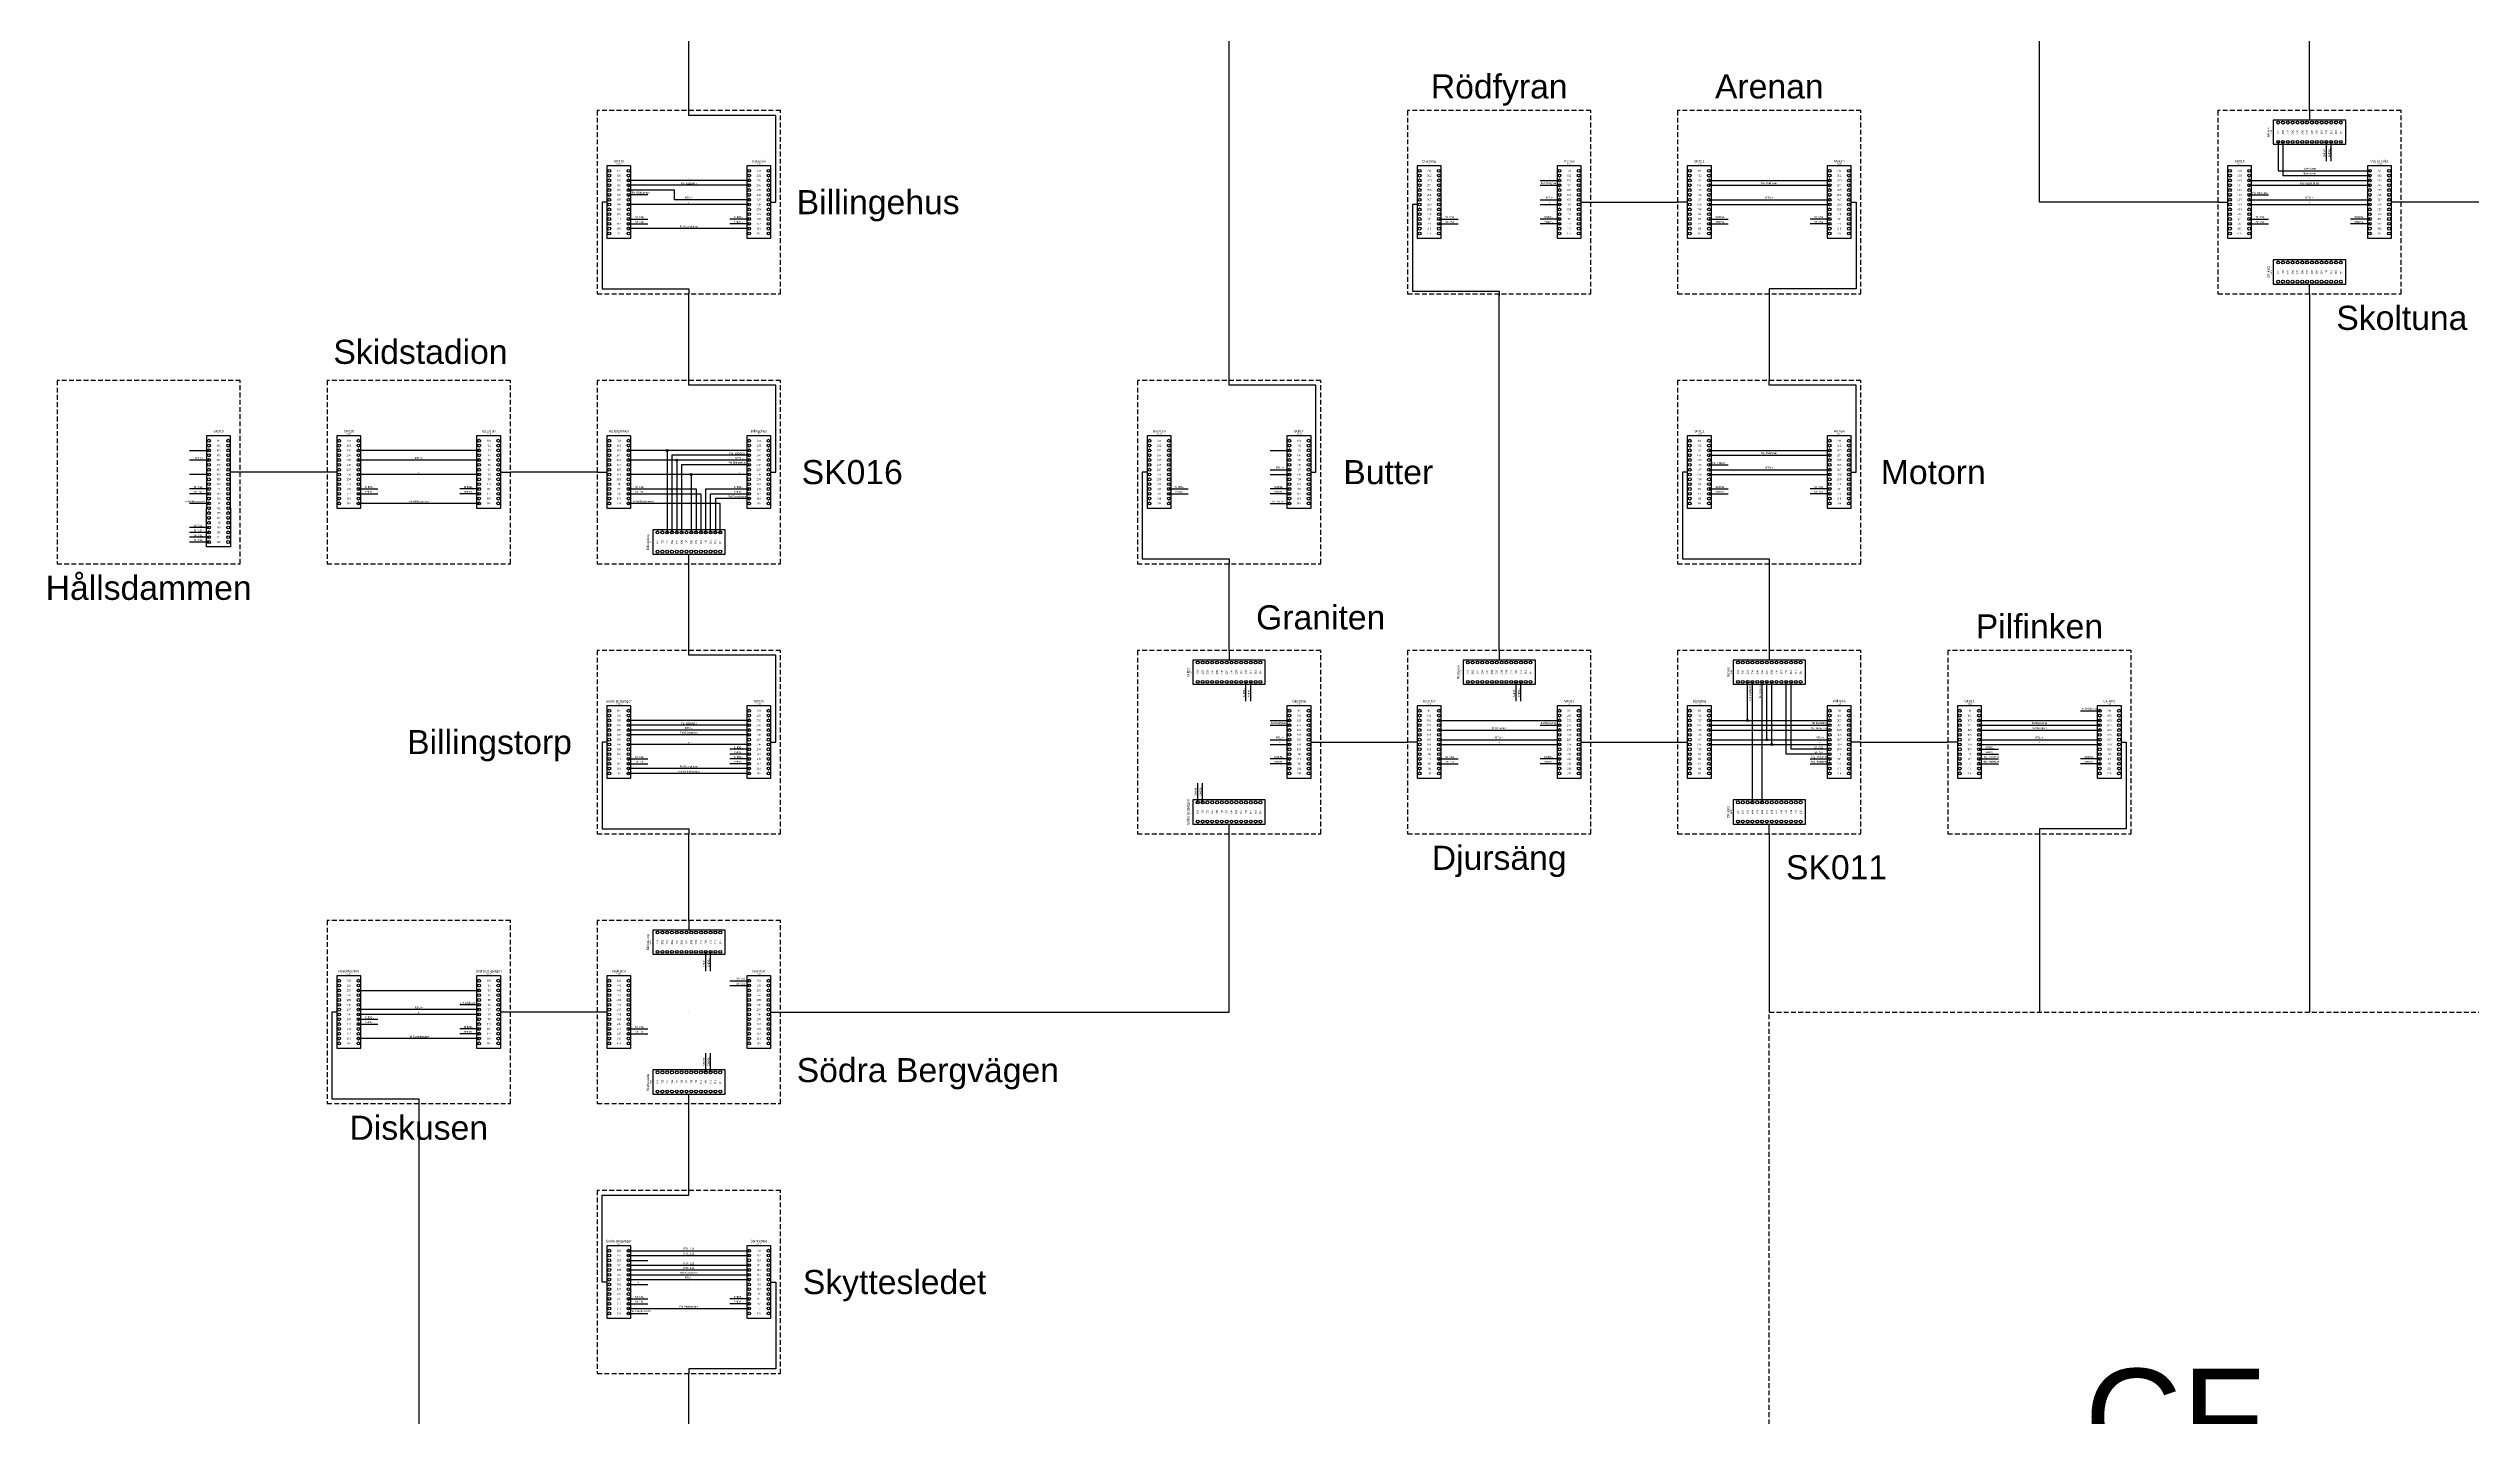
# Model space of a CAD drawing. Header units: millimetres. Extents: x -2095 to 4, y -833 to 1125.
# Drawn here: x -1979 to -1476, y -106 to 178 of the extents above; entities that cross this region are included whole.
import ezdxf
from ezdxf.enums import TextEntityAlignment as Align

# ---------------------------------------------------------------- set-up
doc = ezdxf.new("R2010")
doc.units = ezdxf.units.MM
doc.header["$MEASUREMENT"] = 0
doc.linetypes.add('DASHEDX2', pattern=[1.5, 1, -0.5])
for name, color, linetype in [('FEL', 1, 'Continuous'), ('Infotext', 7, 'Continuous'), ('Linje', 7, 'Continuous'), ('MINUS', 7, 'Continuous'), ('Ovrigt', 7, 'Continuous'), ('Plint', 7, 'Continuous'), ('PLUS', 7, 'Continuous'), ('RTU+', 7, 'Continuous'), ('RTU211', 5, 'Continuous'), ('SENEA', 3, 'Continuous'), ('Station', 7, 'DASHEDX2')]:
    doc.layers.add(name, color=color, linetype=linetype)
doc.styles.add('plintnummer', font='iso.shx')
doc.styles.get("Standard").update_dxf_attribs({"font": 'arial.ttf'})

# ---------------------------------------------------------------- blocks, each defined once
blk = doc.blocks.new('fstn')
blk.add_lwpolyline([(0, 168), (168, 168), (168, 0), (0, 0)], close=True)
blk.add_attdef('FÖRDELNINGSSTATION', text='', height=20).set_placement((84, 84), align=Align.MIDDLE_CENTER)
blk = doc.blocks.new('stn4')
blk.add_lwpolyline([(-19, -19), (19, -19), (19, 19), (-19, 19)], close=True)
blk.add_attdef('STATIONSNAMN', text='', height=5).set_placement((0, -24), align=Align.MIDDLE_CENTER)
blk = doc.blocks.new('*U4')
for p, q in [((5, 15), (0, 15)), ((0, 15), (0, 0)), ((5, 0), (5, 15)), ((0, 0), (5, 0))]:
    blk.add_line(p, q)
for centre in [(0.5, 14), (0.5, 13), (0.5, 12), (0.5, 11), (0.5, 10), (4.5, 14), (4.5, 13), (4.5, 12), (4.5, 11), (4.5, 10), (0.5, 9), (0.5, 8), (0.5, 7), (0.5, 6), (0.5, 5), (4.5, 9), (4.5, 8), (4.5, 7), (4.5, 6), (4.5, 5), (0.5, 4), (0.5, 3), (0.5, 2), (0.5, 1), (4.5, 4), (4.5, 3), (4.5, 2), (4.5, 1)]:
    blk.add_circle(centre, 0.3)
at = {"lineweight": 5, "char_height": 0.4, "attachment_point": 5, "style": 'plintnummer'}
for s, insert in [('104', (2.5, 11)), ('103', (2.5, 12)), ('105', (2.5, 10)), ('102', (2.5, 13)), ('101', (2.5, 14)), ('108', (2.5, 7)), ('106', (2.5, 9)), ('107', (2.5, 8)), ('109', (2.5, 6)), ('110', (2.5, 5)), ('114', (2.5, 1)), ('112', (2.5, 3)), ('113', (2.5, 2)), ('111', (2.5, 4))]:
    blk.add_mtext_dynamic_manual_height_columns(s, width=1.4076, gutter_width=1, heights=[0], dxfattribs=dict(at, insert=insert))
for tag, height, p in [('KABELNUMMER', 0.3, (2.5, 15.4)), ('TILL', 0.5, (2.5, 16))]:
    blk.add_attdef(tag, text='', height=height).set_placement(p, align=Align.MIDDLE_CENTER)
blk = doc.blocks.new('*U5')
for p, q in [((5, 15), (0, 15)), ((0, 15), (0, 0)), ((5, 0), (5, 15)), ((0, 0), (5, 0))]:
    blk.add_line(p, q)
for centre in [(0.5, 14), (0.5, 13), (0.5, 12), (0.5, 11), (0.5, 10), (4.5, 14), (4.5, 13), (4.5, 12), (4.5, 11), (4.5, 10), (0.5, 9), (0.5, 8), (0.5, 7), (0.5, 6), (0.5, 5), (4.5, 9), (4.5, 8), (4.5, 7), (4.5, 6), (4.5, 5), (0.5, 4), (0.5, 3), (0.5, 2), (0.5, 1), (4.5, 4), (4.5, 3), (4.5, 2), (4.5, 1)]:
    blk.add_circle(centre, 0.3)
at = {"lineweight": 5, "char_height": 0.4, "attachment_point": 5, "style": 'plintnummer'}
for s, insert in [('204', (2.5, 11)), ('203', (2.5, 12)), ('205', (2.5, 10)), ('202', (2.5, 13)), ('201', (2.5, 14)), ('208', (2.5, 7)), ('206', (2.5, 9)), ('207', (2.5, 8)), ('209', (2.5, 6)), ('210', (2.5, 5)), ('214', (2.5, 1)), ('212', (2.5, 3)), ('213', (2.5, 2)), ('211', (2.5, 4))]:
    blk.add_mtext_dynamic_manual_height_columns(s, width=1.4076, gutter_width=1, heights=[0], dxfattribs=dict(at, insert=insert))
for tag, height, p in [('KABELNUMMER', 0.3, (2.5, 15.4)), ('TILL', 0.5, (2.5, 16))]:
    blk.add_attdef(tag, text='', height=height).set_placement(p, align=Align.MIDDLE_CENTER)
blk = doc.blocks.new('*U9')
for p, q in [((5, 15), (0, 15)), ((0, 15), (0, 0)), ((5, 0), (5, 15)), ((0, 0), (5, 0))]:
    blk.add_line(p, q)
for centre in [(0.5, 14), (0.5, 13), (0.5, 12), (0.5, 11), (0.5, 10), (4.5, 14), (4.5, 13), (4.5, 12), (4.5, 11), (4.5, 10), (0.5, 9), (0.5, 8), (0.5, 7), (0.5, 6), (0.5, 5), (4.5, 9), (4.5, 8), (4.5, 7), (4.5, 6), (4.5, 5), (0.5, 4), (0.5, 3), (0.5, 2), (0.5, 1), (4.5, 4), (4.5, 3), (4.5, 2), (4.5, 1)]:
    blk.add_circle(centre, 0.3)
at = {"lineweight": 5, "char_height": 0.4, "attachment_point": 5, "style": 'plintnummer'}
for s, insert in [('404', (2.5, 11)), ('402', (2.5, 13)), ('403', (2.5, 12)), ('405', (2.5, 10)), ('401', (2.5, 14)), ('408', (2.5, 7)), ('406', (2.5, 9)), ('407', (2.5, 8)), ('409', (2.5, 6)), ('410', (2.5, 5)), ('413', (2.5, 2)), ('414', (2.5, 1)), ('412', (2.5, 3)), ('411', (2.5, 4))]:
    blk.add_mtext_dynamic_manual_height_columns(s, width=1.4076, gutter_width=1, heights=[0], dxfattribs=dict(at, insert=insert))
for tag, height, p in [('KABELNUMMER', 0.3, (2.5, 15.4)), ('TILL', 0.5, (2.5, 16))]:
    blk.add_attdef(tag, text='', height=height).set_placement(p, align=Align.MIDDLE_CENTER)
blk = doc.blocks.new('*U8')
for p, q in [((5, 15), (0, 15)), ((0, 15), (0, 0)), ((5, 0), (5, 15)), ((0, 0), (5, 0))]:
    blk.add_line(p, q)
for centre in [(0.5, 14), (0.5, 13), (0.5, 12), (0.5, 11), (0.5, 10), (4.5, 14), (4.5, 13), (4.5, 12), (4.5, 11), (4.5, 10), (0.5, 9), (0.5, 8), (0.5, 7), (0.5, 6), (0.5, 5), (4.5, 9), (4.5, 8), (4.5, 7), (4.5, 6), (4.5, 5), (0.5, 4), (0.5, 3), (0.5, 2), (0.5, 1), (4.5, 4), (4.5, 3), (4.5, 2), (4.5, 1)]:
    blk.add_circle(centre, 0.3)
at = {"lineweight": 5, "char_height": 0.4, "attachment_point": 5, "style": 'plintnummer'}
for s, insert in [('304', (2.5, 11)), ('302', (2.5, 13)), ('303', (2.5, 12)), ('305', (2.5, 10)), ('301', (2.5, 14)), ('308', (2.5, 7)), ('309', (2.5, 6)), ('306', (2.5, 9)), ('307', (2.5, 8)), ('310', (2.5, 5)), ('314', (2.5, 1)), ('313', (2.5, 2)), ('312', (2.5, 3)), ('311', (2.5, 4))]:
    blk.add_mtext_dynamic_manual_height_columns(s, width=1.4076, gutter_width=1, heights=[0], dxfattribs=dict(at, insert=insert))
for tag, height, p in [('KABELNUMMER', 0.3, (2.5, 15.4)), ('TILL', 0.5, (2.5, 16))]:
    blk.add_attdef(tag, text='', height=height).set_placement(p, align=Align.MIDDLE_CENTER)
blk = doc.blocks.new('bygel')
h = blk.add_hatch(color=256)
h.dxf.hatch_style = 1
h.paths.add_polyline_path([(0.2, 0, 1), (-0.2, 0, 1)])
blk.add_circle((0, 0), 0.2)
blk = doc.blocks.new('*U13')
for p, q in [((5, 15), (0, 15)), ((0, 15), (0, 0)), ((5, 0), (5, 15))]:
    blk.add_line(p, q)
blk.add_lwpolyline([(5, 0), (5, -8), (0, -8), (0, 0)])
for centre in [(0.5, 14), (0.5, 13), (0.5, 12), (0.5, 11), (0.5, 10), (4.5, 14), (4.5, 13), (4.5, 12), (4.5, 11), (4.5, 10), (0.5, 9), (0.5, 8), (0.5, 7), (0.5, 6), (0.5, 5), (4.5, 9), (4.5, 8), (4.5, 7), (4.5, 6), (4.5, 5), (0.5, 4), (0.5, 3), (0.5, 2), (0.5, 1), (0.5, 0), (4.5, 4), (4.5, 3), (4.5, 2), (4.5, 1), (4.5, 0), (0.5, -1), (0.5, -2), (0.5, -3), (0.5, -4), (0.5, -5), (4.5, -1), (4.5, -2), (4.5, -3), (4.5, -4), (4.5, -5), (0.5, -6), (0.5, -7), (4.5, -6), (4.5, -7)]:
    blk.add_circle(centre, 0.3)
at = {"lineweight": 5, "char_height": 0.4, "attachment_point": 5, "style": 'plintnummer'}
for s, insert in [('104', (2.5, 11)), ('103', (2.5, 12)), ('105', (2.5, 10)), ('102', (2.5, 13)), ('101', (2.5, 14)), ('108', (2.5, 7)), ('106', (2.5, 9)), ('107', (2.5, 8)), ('109', (2.5, 6)), ('110', (2.5, 5)), ('114', (2.5, 1)), ('115', (2.5, 0)), ('112', (2.5, 3)), ('113', (2.5, 2)), ('111', (2.5, 4)), ('120', (2.5, -5)), ('115', (2.5, -1)), ('118', (2.5, -3)), ('119', (2.5, -4)), ('117', (2.5, -2)), ('122', (2.5, -7)), ('121', (2.5, -6))]:
    blk.add_mtext_dynamic_manual_height_columns(s, width=1.4076, gutter_width=1, heights=[0], dxfattribs=dict(at, insert=insert))
for tag, height, p in [('KABELNUMMER', 0.3, (2.5, 15.4)), ('TILL', 0.5, (2.5, 16))]:
    blk.add_attdef(tag, text='', height=height).set_placement(p, align=Align.MIDDLE_CENTER)

msp = doc.modelspace()

# ---------------------------------------------------------------- linework, layer by layer
at = {"layer": 'FEL'}
for points in [[(-1833.24, 149.49), (-1858.24, 149.49)], [(-1854.24, 147.49), (-1858.24, 147.49)], [(-1669.23, 149.49), (-1665.23, 149.49)], [(-1634.24, 149.49), (-1609.23, 149.49)], [(-1522.24, 149.49), (-1497.23, 149.49)], [(-1522.24, 147.49), (-1518.24, 147.49)], [(-1833.24, 140.49), (-1858.24, 140.49)], [(-1833.24, 93.49), (-1849.24, 93.49), (-1849.24, 77.49)], [(-1833.24, 91.49), (-1847.24, 91.49), (-1847.24, 77.49)], [(-1634.24, 93.49), (-1609.23, 93.49)], [(-1634.24, 91.49), (-1630.24, 91.49)], [(-1945.24, 83.49), (-1949.24, 83.49)], [(-1889.24, 83.49), (-1914.24, 83.49)], [(-1839.24, 77.49), (-1839.24, 83.49), (-1858.24, 83.49)], [(-1833.24, 84.49), (-1840.24, 84.49), (-1840.24, 77.49)], [(-1725.24, 83.49), (-1721.24, 83.49)], [(-1625.24, 21.49), (-1625.24, 46.49)], [(-1623.24, 21.49), (-1623.24, 46.49)], [(-1557.24, 40.49), (-1553.24, 40.49)], [(-1833.24, 37.49), (-1858.24, 37.49)], [(-1833.24, 35.49), (-1858.24, 35.49)], [(-1725.23, 37.49), (-1721.23, 37.49)], [(-1690.24, 36.49), (-1665.23, 36.49)], [(-1669.23, 37.49), (-1665.23, 37.49)], [(-1634.24, 37.49), (-1609.24, 37.49)], [(-1634.24, 36.49), (-1609.24, 36.49)], [(-1578.24, 37.49), (-1553.24, 37.49)], [(-1578.24, 36.49), (-1553.24, 36.49)], [(-1833.24, 28.49), (-1858.24, 28.49)], [(-1833.24, 27.49), (-1858.24, 27.49)], [(-1889.24, -20.51), (-1893.24, -20.51)], [(-1889.24, -27.51), (-1914.24, -27.51)], [(-1858.24, -76.51), (-1833.24, -76.51)], [(-1858.24, -83.51), (-1833.24, -83.51)], [(-1858.24, -84.51), (-1854.24, -84.51)]]:
    msp.add_lwpolyline(points, dxfattribs=at)
at = {"layer": 'Linje'}
for points in [[(-1509.74, 164.99), (-1509.74, 425.99)], [(-1528.74, 145.99), (-1565.74, 145.99), (-1565.74, 197.99)], [(-1845.74, 164.99), (-1845.74, 182.99)], [(-1733.74, 108.99), (-1733.74, 182.99)], [(-1828.74, 145.99), (-1827.74, 145.99), (-1827.74, 163.99), (-1845.74, 163.99), (-1845.74, 164.99)], [(-1509.74, 164.99), (-1509.74, 162.99)], [(-1862.74, 145.99), (-1863.74, 145.99), (-1863.74, 127.99), (-1845.74, 127.99), (-1845.74, 126.99)], [(-1660.74, 145.99), (-1658.74, 145.99)], [(-1658.74, 145.99), (-1640.74, 145.99)], [(-1638.74, 145.99), (-1640.74, 145.99)], [(-1604.74, 145.99), (-1603.74, 145.99), (-1603.74, 127.99), (-1621.74, 127.99), (-1621.74, 126.99)], [(-1528.74, 145.99), (-1526.74, 145.99)], [(-1490.74, 145.99), (-1492.74, 145.99)], [(-1360.74, 89.99), (-1397.74, 89.99), (-1397.74, 145.99), (-1490.74, 145.99)], [(-1694.74, 145.49), (-1695.74, 145.49), (-1695.74, 127.49), (-1677.74, 127.49), (-1677.74, 126.49)], [(-1845.74, 108.99), (-1845.74, 126.99)], [(-1677.74, 52.99), (-1677.74, 126.99), (-1677.74, 126.99)], [(-1621.74, 126.99), (-1621.74, 108.99)], [(-1509.74, 126.99), (-1509.74, 128.99)], [(-1509.74, 126.99), (-1509.74, 89.99), (-1509.74, 89.99), (-1509.74, -22.01), (-1509.74, -22.01)], [(-1828.74, 89.99), (-1827.74, 89.99), (-1827.74, 107.99), (-1845.74, 107.99), (-1845.74, 108.99)], [(-1716.74, 89.99), (-1715.74, 89.99), (-1715.74, 107.99), (-1733.74, 107.99), (-1733.74, 108.99)], [(-1604.74, 89.99), (-1603.74, 89.99), (-1603.74, 107.99), (-1621.74, 107.99), (-1621.74, 108.99)], [(-1938.74, 89.99), (-1940.74, 89.99)], [(-1920.72, 89.99), (-1938.72, 89.99)], [(-1918.74, 89.99), (-1920.72, 89.99), (-1920.72, 89.99), (-1920.72, 89.99), (-1920.72, 89.99)], [(-1884.74, 89.99), (-1882.74, 89.99)], [(-1864.74, 89.99), (-1882.74, 89.99)], [(-1864.74, 89.99), (-1862.74, 89.99)], [(-1750.74, 89.99), (-1751.74, 89.99), (-1751.74, 71.99), (-1733.74, 71.99), (-1733.74, 70.99)], [(-1638.74, 89.99), (-1639.74, 89.99), (-1639.74, 71.99), (-1621.74, 71.99), (-1621.74, 70.99)], [(-1845.74, 70.99), (-1845.74, 72.99)], [(-1845.74, 52.99), (-1845.74, 70.99)], [(-1733.74, 52.99), (-1733.74, 70.99)], [(-1621.74, 70.99), (-1621.74, 52.99)], [(-1828.74, 33.99), (-1827.74, 33.99), (-1827.74, 51.99), (-1845.74, 51.99), (-1845.74, 52.99)], [(-1733.74, 52.99), (-1733.74, 50.99)], [(-1677.74, 52.99), (-1677.74, 50.99)], [(-1621.74, 52.99), (-1621.74, 50.99)], [(-1862.74, 33.99), (-1863.74, 33.99), (-1863.74, 15.99), (-1845.74, 15.99), (-1845.74, 14.99)], [(-1716.74, 33.99), (-1714.74, 33.99)], [(-1714.74, 33.99), (-1696.74, 33.99)], [(-1694.74, 33.99), (-1696.74, 33.99)], [(-1660.74, 33.99), (-1658.74, 33.99)], [(-1658.74, 33.99), (-1640.74, 33.99)], [(-1640.74, 33.99), (-1638.74, 33.99)], [(-1602.74, 33.99), (-1604.74, 33.99)], [(-1602.74, 33.99), (-1584.74, 33.99)], [(-1582.74, 33.99), (-1584.74, 33.99)], [(-1565.74, 33.99), (-1565.74, 33.99)], [(-1548.74, 33.99), (-1547.74, 33.99), (-1547.74, 15.99), (-1565.74, 15.99), (-1565.74, 14.99)], [(-1733.74, 14.99), (-1733.74, 16.99)], [(-1621.74, 14.99), (-1621.74, 16.99)], [(-1845.74, -3.01), (-1845.74, 14.99)], [(-1826.74, -22.01), (-1733.74, -22.01), (-1733.74, 14.99)], [(-1621.74, 14.99), (-1621.74, -22.01)], [(-1565.74, 14.99), (-1565.74, -22.01)], [(-1845.74, -3.01), (-1845.74, -5.01)], [(-1918.74, -22.01), (-1919.74, -22.01), (-1919.74, -40.01), (-1901.74, -40.01), (-1901.74, -41.01)], [(-1882.74, -22.01), (-1884.74, -22.01)], [(-1864.74, -22.01), (-1882.74, -22.01)], [(-1862.74, -22.01), (-1864.74, -22.01)], [(-1828.74, -22.01), (-1826.74, -22.01)], [(-1845.74, -41.01), (-1845.74, -39.01)], [(-1901.74, -41.01), (-1901.74, -115.01)], [(-1845.74, -59.01), (-1845.74, -41.01)], [(-1862.74, -78.01), (-1863.74, -78.01), (-1863.74, -60.01), (-1845.74, -60.01), (-1845.74, -59.01)], [(-1845.74, -78.01), (-1845.74, -78.01)], [(-1828.74, -78.01), (-1827.74, -78.01), (-1827.74, -96.01), (-1845.74, -96.01), (-1845.74, -97.01)], [(-1845.74, -115.01), (-1845.74, -97.01)]]:
    msp.add_lwpolyline(points, dxfattribs=at)
for points in [[(-1621.74, 145.99), (-1621.74, 145.99)], [(-1509.74, 145.99), (-1509.74, 145.99)], [(-1565.74, 33.99), (-1565.74, 33.99)], [(-1845.74, -22.01), (-1845.74, -22.01)], [(-1845.74, -78.01), (-1845.74, -78.01)]]:
    msp.add_lwpolyline(points, close=True, dxfattribs=at)
at = {"layer": 'MINUS'}
for points in [[(-1833.24, 150.49), (-1858.24, 150.49)], [(-1669.23, 150.49), (-1665.23, 150.49)], [(-1634.24, 150.49), (-1609.23, 150.49)], [(-1522.24, 150.49), (-1497.23, 150.49)], [(-1949.24, 94.49), (-1945.24, 94.49)], [(-1889.24, 94.49), (-1914.24, 94.49)], [(-1833.24, 94.49), (-1858.24, 94.49)], [(-1850.24, 94.49), (-1850.24, 77.49)], [(-1725.23, 94.49), (-1721.23, 94.49)], [(-1634.24, 94.49), (-1609.23, 94.49)], [(-1626.24, 38.49), (-1626.24, 46.49)], [(-1833.24, 38.49), (-1858.24, 38.49)], [(-1725.23, 38.49), (-1721.23, 38.49)], [(-1690.24, 38.49), (-1665.23, 38.49)], [(-1634.24, 38.49), (-1609.23, 38.49)], [(-1578.24, 38.49), (-1553.23, 38.49)], [(-1914.24, -17.51), (-1889.24, -17.51)], [(-1858.24, -73.51), (-1854.24, -73.51)]]:
    msp.add_lwpolyline(points, dxfattribs=at)
at = {"layer": 'Ovrigt'}
for points in [[(-1516.24, 158.49), (-1516.24, 152.49), (-1497.24, 152.49)], [(-1515.24, 158.49), (-1515.24, 151.49), (-1497.24, 151.49)], [(-1613.24, 30.49), (-1609.24, 30.49)], [(-1578.24, 30.49), (-1574.24, 30.49)], [(-1613.24, 29.49), (-1609.24, 29.49)], [(-1578.24, 29.49), (-1574.24, 29.49)]]:
    msp.add_lwpolyline(points, dxfattribs=at)
at = {"layer": 'PLUS'}
for points in [[(-1833.24, 145.49), (-1858.24, 145.49)], [(-1669.23, 145.49), (-1665.23, 145.49)], [(-1634.24, 145.49), (-1609.23, 145.49)], [(-1522.24, 145.49), (-1497.23, 145.49)], [(-1945.24, 89.49), (-1949.24, 89.49)], [(-1889.24, 89.49), (-1914.24, 89.49)], [(-1833.24, 89.49), (-1858.24, 89.49)], [(-1845.24, 89.49), (-1845.24, 77.49)], [(-1725.23, 89.49), (-1721.23, 89.49)], [(-1634.24, 89.49), (-1609.23, 89.49)], [(-1621.24, 33.49), (-1621.24, 46.49)], [(-1833.24, 33.49), (-1858.24, 33.49)], [(-1725.23, 33.49), (-1721.23, 33.49)], [(-1690.24, 33.49), (-1665.23, 33.49)], [(-1634.24, 33.49), (-1609.23, 33.49)], [(-1578.24, 33.49), (-1553.23, 33.49)], [(-1889.24, -22.51), (-1914.24, -22.51)], [(-1858.24, -78.51), (-1854.24, -78.51)]]:
    msp.add_lwpolyline(points, dxfattribs=at)
at = {"layer": 'RTU+'}
for points in [[(-1833.24, 146.49), (-1848.74, 146.49), (-1848.74, 148.49), (-1858.24, 148.49)], [(-1669.23, 146.49), (-1665.23, 146.49)], [(-1634.24, 146.49), (-1609.23, 146.49)], [(-1522.24, 146.49), (-1497.23, 146.49)], [(-1945.24, 92.49), (-1949.24, 92.49)], [(-1889.24, 92.49), (-1914.24, 92.49), (-1914.24, 92.49), (-1914.24, 92.49)], [(-1833.24, 92.49), (-1858.24, 92.49)], [(-1848.24, 92.49), (-1848.24, 77.49)], [(-1725.23, 90.49), (-1721.23, 90.49)], [(-1634.24, 90.49), (-1609.23, 90.49)], [(-1622.24, 34.49), (-1622.24, 46.49)], [(-1833.24, 36.49), (-1858.24, 36.49)], [(-1725.23, 34.49), (-1721.23, 34.49)], [(-1690.24, 34.49), (-1665.23, 34.49)], [(-1634.24, 34.49), (-1609.23, 34.49)], [(-1578.24, 34.49), (-1553.23, 34.49)], [(-1889.24, -21.51), (-1914.24, -21.51)], [(-1858.24, -77.51), (-1833.23, -77.51)]]:
    msp.add_lwpolyline(points, dxfattribs=at)
at = {"layer": 'RTU211'}
for points in [[(-1858.24, -71.51), (-1833.24, -71.51)], [(-1858.24, -72.51), (-1833.24, -72.51)], [(-1858.24, -74.51), (-1833.24, -74.51)], [(-1858.24, -75.51), (-1833.24, -75.51)]]:
    msp.add_lwpolyline(points, dxfattribs=at)
at = {"layer": 'SENEA'}
for points in [[(-1506.24, 154.49), (-1506.24, 158.49)], [(-1505.24, 154.49), (-1505.24, 158.49)], [(-1858.24, 142.49), (-1854.24, 142.49)], [(-1858.24, 141.49), (-1854.24, 141.49)], [(-1833.24, 142.49), (-1837.24, 142.49)], [(-1833.24, 141.49), (-1837.24, 141.49)], [(-1690.24, 142.49), (-1686.24, 142.49)], [(-1690.24, 141.49), (-1686.24, 141.49)], [(-1665.24, 142.49), (-1669.24, 142.49)], [(-1665.24, 141.49), (-1669.24, 141.49)], [(-1634.24, 142.49), (-1630.24, 142.49)], [(-1634.24, 141.49), (-1630.24, 141.49)], [(-1609.24, 142.49), (-1613.24, 142.49)], [(-1609.24, 141.49), (-1613.24, 141.49)], [(-1522.24, 142.49), (-1518.24, 142.49)], [(-1522.24, 141.49), (-1518.24, 141.49)], [(-1497.24, 142.49), (-1501.24, 142.49)], [(-1497.24, 141.49), (-1501.24, 141.49)], [(-1945.24, 86.49), (-1949.24, 86.49)], [(-1945.24, 85.49), (-1949.24, 85.49)], [(-1914.24, 86.49), (-1910.24, 86.49)], [(-1914.24, 85.49), (-1910.24, 85.49)], [(-1889.24, 86.49), (-1893.24, 86.49)], [(-1889.24, 85.49), (-1893.24, 85.49)], [(-1858.24, 86.49), (-1844.24, 86.49), (-1844.24, 77.49)], [(-1858.24, 85.49), (-1843.24, 85.49), (-1843.24, 77.49)], [(-1842.24, 77.49), (-1842.24, 86.49), (-1833.24, 86.49)], [(-1841.24, 77.49), (-1841.24, 85.49), (-1833.24, 85.49)], [(-1746.24, 86.49), (-1742.24, 86.49)], [(-1746.24, 85.49), (-1742.24, 85.49)], [(-1721.24, 86.49), (-1725.24, 86.49)], [(-1721.24, 85.49), (-1725.24, 85.49)], [(-1634.24, 86.49), (-1630.24, 86.49)], [(-1634.24, 85.49), (-1630.24, 85.49)], [(-1609.24, 86.49), (-1613.24, 86.49)], [(-1609.24, 85.49), (-1613.24, 85.49)], [(-1945.24, 78.49), (-1949.24, 78.49)], [(-1945.24, 77.49), (-1949.24, 77.49)], [(-1945.24, 76.49), (-1949.24, 76.49)], [(-1945.24, 75.49), (-1949.24, 75.49)], [(-1730.24, 42.49), (-1730.24, 46.49)], [(-1729.24, 42.49), (-1729.24, 46.49)], [(-1674.24, 42.49), (-1674.24, 46.49)], [(-1673.24, 42.49), (-1673.24, 46.49)], [(-1609.24, 31.49), (-1618.24, 31.49), (-1618.24, 46.49)], [(-1609.24, 32.49), (-1617.24, 32.49), (-1617.24, 46.49)], [(-1858.24, 30.49), (-1854.24, 30.49)], [(-1833.24, 32.49), (-1837.24, 32.49)], [(-1833.24, 31.49), (-1837.24, 31.49)], [(-1833.24, 30.49), (-1837.24, 30.49)], [(-1721.24, 30.49), (-1725.24, 30.49)], [(-1690.24, 30.49), (-1686.24, 30.49)], [(-1665.24, 30.49), (-1669.24, 30.49)], [(-1578.24, 32.49), (-1574.24, 32.49)], [(-1578.24, 31.49), (-1574.24, 31.49)], [(-1553.24, 30.49), (-1557.24, 30.49)], [(-1858.24, 29.49), (-1854.24, 29.49)], [(-1833.24, 29.49), (-1837.24, 29.49)], [(-1740.24, 21.49), (-1740.24, 25.49)], [(-1739.24, 21.49), (-1739.24, 25.49)], [(-1721.24, 29.49), (-1725.24, 29.49)], [(-1690.24, 29.49), (-1686.24, 29.49)], [(-1665.24, 29.49), (-1669.24, 29.49)], [(-1553.24, 29.49), (-1557.24, 29.49)], [(-1842.24, -13.51), (-1842.24, -9.51)], [(-1841.24, -13.51), (-1841.24, -9.51)], [(-1837.24, -15.51), (-1833.24, -15.51)], [(-1837.24, -16.51), (-1833.24, -16.51)], [(-1914.24, -23.51), (-1910.24, -23.51)], [(-1914.24, -24.51), (-1910.24, -24.51)], [(-1889.24, -25.51), (-1893.24, -25.51)], [(-1889.24, -26.51), (-1893.24, -26.51)], [(-1858.24, -25.51), (-1854.24, -25.51)], [(-1858.24, -26.51), (-1854.24, -26.51)], [(-1842.24, -34.51), (-1842.24, -30.51)], [(-1841.24, -34.51), (-1841.24, -30.51)], [(-1858.24, -81.51), (-1854.24, -81.51)], [(-1858.24, -82.51), (-1854.24, -82.51)], [(-1833.24, -81.51), (-1837.24, -81.51)], [(-1833.24, -82.51), (-1837.24, -82.51)]]:
    msp.add_lwpolyline(points, dxfattribs=at)

# ---------------------------------------------------------------- block references
at = {"layer": 'MINUS'}
for p in [(-1850.24, 94.49), (-1626.24, 38.49)]:
    msp.add_blockref('bygel', p, dxfattribs=at)
at = {"layer": 'Plint', "rotation": 90.00000000000001}
for name, p, values in [('*U5', (-1502.24, 157.99), {'TILL': 'NF-KK', 'KABELNUMMER': 'S105'}), ('*U4', (-1502.24, 128.99), {'TILL': 'CF-KK2', 'KABELNUMMER': 'S321'}), ('*U4', (-1838.24, 72.99), {'TILL': 'Billingstorp', 'KABELNUMMER': 'S'}), ('*U5', (-1726.24, 45.99), {'TILL': 'Butter', 'KABELNUMMER': 'S22'}), ('*U8', (-1670.24, 45.99), {'TILL': 'Rödfyran', 'KABELNUMMER': 'S140'}), ('*U5', (-1614.24, 45.99), {'TILL': 'Motorn', 'KABELNUMMER': 'S166'}), ('*U4', (-1726.24, 16.99), {'TILL': 'Södra bergvägen', 'KABELNUMMER': 'S41'}), ('*U9', (-1614.24, 16.99), {'TILL': 'CF-KK2', 'KABELNUMMER': 'S275'}), ('*U8', (-1838.24, -10.01), {'TILL': 'Billingstorp', 'KABELNUMMER': 'S148'}), ('*U4', (-1838.24, -39.01), {'TILL': 'Skyttesledet', 'KABELNUMMER': 'S54'})]:
    msp.add_blockref(name, p, dxfattribs=at).add_auto_attribs(values)
at = {"layer": 'Plint'}
for name, p, values in [('*U4', (-1862.74, 138.49), {'TILL': 'SK016', 'KABELNUMMER': 'S130'}), ('*U5', (-1833.74, 138.49), {'TILL': 'Isstadion', 'KABELNUMMER': 'S158'}), ('*U5', (-1694.74, 138.49), {'TILL': 'Djursäng', 'KABELNUMMER': 'S'}), ('*U4', (-1665.74, 138.49), {'TILL': 'Arenan', 'KABELNUMMER': 'S615'}), ('*U4', (-1638.74, 138.49), {'TILL': 'SK011', 'KABELNUMMER': 'S166'}), ('*U5', (-1609.74, 138.49), {'TILL': 'Motorn', 'KABELNUMMER': 'S649'}), ('*U9', (-1526.74, 138.49), {'TILL': 'SK010', 'KABELNUMMER': 'S571'}), ('*U8', (-1497.74, 138.49), {'TILL': 'Västra fältet', 'KABELNUMMER': 'S134'}), ('*U13', (-1945.74, 82.49), {'TILL': 'SK016', 'KABELNUMMER': 'S'}), ('*U5', (-1918.74, 82.49), {'TILL': 'SK016', 'KABELNUMMER': 'S130'}), ('*U4', (-1889.74, 82.49), {'TILL': 'Isstadion', 'KABELNUMMER': 'S158'}), ('*U8', (-1862.74, 82.49), {'TILL': 'Hållsdammen', 'KABELNUMMER': 'S'}), ('*U5', (-1833.74, 82.49), {'TILL': 'Billingehus', 'KABELNUMMER': 'S'}), ('*U5', (-1750.74, 82.49), {'TILL': 'Graniten', 'KABELNUMMER': 'S674'}), ('*U4', (-1721.74, 82.49), {'TILL': 'Bullen', 'KABELNUMMER': 'S400'}), ('*U4', (-1638.74, 82.49), {'TILL': 'SK011', 'KABELNUMMER': 'S166'}), ('*U5', (-1609.74, 82.49), {'TILL': 'Arenan', 'KABELNUMMER': 'S557'}), ('*U4', (-1862.74, 26.49), {'TILL': 'Södra Bergvägen', 'KABELNUMMER': 'S148'}), ('*U5', (-1833.74, 26.49), {'TILL': 'SK016', 'KABELNUMMER': 'S130'}), ('*U8', (-1721.74, 26.49), {'TILL': 'Djursäng', 'KABELNUMMER': 'S20'}), ('*U4', (-1694.74, 26.49), {'TILL': 'Graniten', 'KABELNUMMER': 'S20'}), ('*U5', (-1665.74, 26.49), {'TILL': 'SK011', 'KABELNUMMER': 'S75'}), ('*U4', (-1638.74, 26.49), {'TILL': 'Djursäng', 'KABELNUMMER': 'S75'}), ('*U8', (-1609.74, 26.49), {'TILL': 'Pilfinken', 'KABELNUMMER': 'S99'}), ('*U4', (-1582.74, 26.49), {'TILL': 'SK011', 'KABELNUMMER': 'S493'}), ('*U5', (-1553.74, 26.49), {'TILL': 'CF-KK2', 'KABELNUMMER': 'S99'}), ('*U5', (-1918.74, -29.51), {'TILL': 'Rosenbacken', 'KABELNUMMER': 'S383'}), ('*U4', (-1889.74, -29.51), {'TILL': 'Södra Bergvägen', 'KABELNUMMER': 'S381'}), ('*U9', (-1862.74, -29.51), {'TILL': 'Diskusen', 'KABELNUMMER': 'S381'}), ('*U5', (-1833.74, -29.51), {'TILL': 'Graniten', 'KABELNUMMER': 'S41'}), ('*U5', (-1862.74, -85.51), {'TILL': 'Södra Bergvägen', 'KABELNUMMER': 'S54'}), ('*U4', (-1833.74, -85.51), {'TILL': 'Stenbrottet', 'KABELNUMMER': 'S546'})]:
    msp.add_blockref(name, p, dxfattribs=at).add_auto_attribs(values)
at = {"layer": 'PLUS'}
for p in [(-1845.24, 89.49), (-1621.24, 33.49)]:
    msp.add_blockref('bygel', p, dxfattribs=at)
at = {"layer": 'RTU+'}
for p in [(-1848.24, 92.49), (-1622.24, 34.49)]:
    msp.add_blockref('bygel', p, dxfattribs=at)
at = {"layer": 'Station'}
ref = msp.add_blockref('stn4', (-1677.74, 145.99), dxfattribs=at)
ref.add_attrib('STATIONSNAMN', 'Rödfyran', dxfattribs={"layer": '0', "height": 5}).set_placement((-1677.74, 169.99), align=Align.MIDDLE_CENTER)
ref = msp.add_blockref('stn4', (-1621.74, 145.99), dxfattribs=at)
ref.add_attrib('STATIONSNAMN', 'Arenan', dxfattribs={"layer": '0', "height": 5}).set_placement((-1621.74, 169.99), align=Align.MIDDLE_CENTER)
ref = msp.add_blockref('stn4', (-1845.74, 145.99), dxfattribs=at)
ref.add_attrib('STATIONSNAMN', 'Billingehus', dxfattribs={"layer": '0', "height": 5}).set_placement((-1806.5, 145.99), align=Align.MIDDLE_CENTER)
ref = msp.add_blockref('stn4', (-1509.74, 145.99), dxfattribs=at)
ref.add_attrib('STATIONSNAMN', 'Skoltuna', dxfattribs={"layer": '0', "height": 5}).set_placement((-1490.59, 121.99), align=Align.MIDDLE_CENTER)
ref = msp.add_blockref('stn4', (-1901.74, 89.99), dxfattribs=at)
ref.add_attrib('STATIONSNAMN', 'Skidstadion', dxfattribs={"layer": '0', "height": 5}).set_placement((-1901.39, 114.94), align=Align.MIDDLE_CENTER)
for name, p, values in [('stn4', (-1957.74, 89.99), {'STATIONSNAMN': 'Hållsdammen'}), ('stn4', (-1677.74, 33.99), {'STATIONSNAMN': 'Djursäng'}), ('stn4', (-1901.74, -22.01), {'STATIONSNAMN': 'Diskusen'}), ('fstn', (-1621.74, -190.01), {'FÖRDELNINGSSTATION': 'CF'})]:
    msp.add_blockref(name, p, dxfattribs=at).add_auto_attribs(values)
ref = msp.add_blockref('stn4', (-1845.74, 89.99), dxfattribs=at)
ref.add_attrib('STATIONSNAMN', 'SK016', dxfattribs={"layer": '0', "height": 5}).set_placement((-1811.87, 89.99), align=Align.MIDDLE_CENTER)
ref = msp.add_blockref('stn4', (-1733.74, 89.99), dxfattribs=at)
ref.add_attrib('STATIONSNAMN', 'Butter', dxfattribs={"layer": '0', "height": 5}).set_placement((-1700.74, 89.99), align=Align.MIDDLE_CENTER)
ref = msp.add_blockref('stn4', (-1621.74, 89.99), dxfattribs=at)
ref.add_attrib('STATIONSNAMN', 'Motorn', dxfattribs={"layer": '0', "height": 5}).set_placement((-1587.74, 89.99), align=Align.MIDDLE_CENTER)
ref = msp.add_blockref('stn4', (-1733.74, 33.99), dxfattribs=at)
ref.add_attrib('STATIONSNAMN', 'Graniten', dxfattribs={"layer": '0', "height": 5}).set_placement((-1714.74, 59.86), align=Align.MIDDLE_CENTER)
ref = msp.add_blockref('stn4', (-1565.74, 33.99), dxfattribs=at)
ref.add_attrib('STATIONSNAMN', 'Pilfinken', dxfattribs={"layer": '0', "height": 5}).set_placement((-1565.74, 57.99), align=Align.MIDDLE_CENTER)
ref = msp.add_blockref('stn4', (-1845.74, 33.99), dxfattribs=at)
ref.add_attrib('STATIONSNAMN', 'Billingstorp', dxfattribs={"layer": '0', "height": 5}).set_placement((-1887.07, 33.99), align=Align.MIDDLE_CENTER)
ref = msp.add_blockref('stn4', (-1621.74, 33.99), dxfattribs=at)
ref.add_attrib('STATIONSNAMN', 'SK011', dxfattribs={"layer": '0', "height": 5}).set_placement((-1607.8, 8.03), align=Align.MIDDLE_CENTER)
ref = msp.add_blockref('stn4', (-1845.74, -22.01), dxfattribs=at)
ref.add_attrib('STATIONSNAMN', 'Södra Bergvägen', dxfattribs={"layer": '0', "height": 5}).set_placement((-1796.2, -34.05), align=Align.MIDDLE_CENTER)
ref = msp.add_blockref('stn4', (-1845.74, -78.01), dxfattribs=at)
ref.add_attrib('STATIONSNAMN', 'Skyttesledet', dxfattribs={"layer": '0', "height": 5}).set_placement((-1803.09, -78.01), align=Align.MIDDLE_CENTER)

# ---------------------------------------------------------------- texts
at = {"layer": 'Infotext', "char_height": 0.4, "attachment_point": 5, "rotation": 90}
for s, width, insert in [('SHDSL', 3.887, (-1506.64, 156.24)), ('SHDSL', 3.887, (-1505.64, 156.24)), ('Fel Rödfyran', 6.0495, (-1625.64, 44.19)), ('Fel Motorn', 6.0495, (-1623.64, 44.45)), ('SHDSL', 3.887, (-1730.64, 44.24)), ('SHDSL', 3.887, (-1729.64, 44.24)), ('SHDSL', 3.887, (-1674.64, 44.24)), ('SHDSL', 3.887, (-1673.64, 44.24)), ('SHDSL', 3.887, (-1740.64, 23.74)), ('SHDSL', 3.887, (-1739.64, 23.74)), ('SHDSL', 3.887, (-1842.64, -11.76)), ('SHDSL', 3.887, (-1841.64, -11.76)), ('SHDSL', 3.887, (-1842.64, -32.26)), ('SHDSL', 3.887, (-1841.64, -32.26))]:
    msp.add_mtext_dynamic_manual_height_columns(s, width=width, gutter_width=1, heights=[0], dxfattribs=dict(at, insert=insert))
at = {"layer": 'Infotext', "char_height": 0.4, "attachment_point": 5}
for s, width, insert in [('-', 3.887, (-1845.74, 150.89)), ('-', 3.887, (-1667.24, 150.89)), ('-', 3.887, (-1621.74, 150.89)), ('Fjärrvärme', 6.0495, (-1509.74, 152.89)), ('Fjärrvärme', 6.0495, (-1509.74, 151.89)), ('-', 3.887, (-1509.74, 150.89)), ('Fel Billingehus', 5.1495, (-1855.74, 147.89)), ('Fel Isstadion', 5.8025, (-1845.74, 149.89)), ('RTU +', 3.887, (-1845.74, 146.89)), ('+', 3.887, (-1845.74, 145.89)), ('Fel Rödfyran', 6.0495, (-1667.51, 149.89)), ('RTU +', 3.887, (-1667.24, 146.89)), ('+', 3.887, (-1667.24, 145.89)), ('Fel Rödfyran', 6.0495, (-1621.74, 149.89)), ('RTU +', 3.887, (-1621.74, 146.89)), ('+', 3.887, (-1621.74, 145.89)), ('Fel Skoltuna', 6.0495, (-1519.99, 147.89)), ('Fel Västra fältet', 6.0495, (-1509.74, 149.89)), ('RTU +', 3.887, (-1509.74, 146.89)), ('+', 3.887, (-1509.74, 145.89)), ('SHDSL', 3.887, (-1855.99, 142.89)), ('SHDSL', 3.887, (-1855.99, 141.89)), ('Fel Campingen', 5.1495, (-1845.74, 140.89)), ('SHDSL', 3.887, (-1835.49, 142.89)), ('SHDSL', 3.887, (-1835.49, 141.89)), ('SHDSL', 3.887, (-1687.99, 142.89)), ('SHDSL', 3.887, (-1687.99, 141.89)), ('SHDSL', 3.887, (-1667.49, 142.89)), ('SHDSL', 3.887, (-1667.49, 141.89)), ('SHDSL', 3.887, (-1631.99, 142.89)), ('SHDSL', 3.887, (-1631.99, 141.89)), ('SHDSL', 3.887, (-1611.49, 142.89)), ('SHDSL', 3.887, (-1611.49, 141.89)), ('SHDSL', 3.887, (-1519.99, 142.89)), ('SHDSL', 3.887, (-1519.99, 141.89)), ('SHDSL', 3.887, (-1499.49, 142.89)), ('SHDSL', 3.887, (-1499.49, 141.89)), ('RTU +', 3.887, (-1947.24, 92.89)), ('-', 3.887, (-1947.24, 94.89)), ('RTU +', 3.887, (-1901.74, 92.89)), ('-', 3.887, (-1901.74, 94.89)), ('Fel Billingehus', 5.1495, (-1835.74, 91.89)), ('Fel Isstadion', 5.8025, (-1835.74, 93.89)), ('RTU +', 3.887, (-1835.24, 92.89)), ('-', 3.887, (-1835.24, 94.89)), ('RTU +', 3.887, (-1723.24, 90.89)), ('-', 3.887, (-1723.24, 94.89)), ('Fel Motorn', 6.0495, (-1632.24, 91.89)), ('Fel Rödfyran', 6.0495, (-1621.74, 93.89)), ('RTU +', 3.887, (-1621.74, 90.89)), ('-', 3.887, (-1621.74, 94.89)), ('SHDSL', 3.887, (-1947.49, 86.89)), ('SHDSL', 3.887, (-1947.49, 85.89)), ('+', 3.887, (-1947.24, 89.89)), ('SHDSL', 3.887, (-1911.99, 86.89)), ('SHDSL', 3.887, (-1911.99, 85.89)), ('+', 3.887, (-1901.74, 89.89)), ('SHDSL', 3.887, (-1891.49, 86.89)), ('SHDSL', 3.887, (-1891.49, 85.89)), ('SHDSL', 3.887, (-1855.99, 86.89)), ('SHDSL', 3.887, (-1855.99, 85.89)), ('SHDSL', 3.887, (-1835.49, 86.89)), ('SHDSL', 3.887, (-1835.49, 85.89)), ('+', 3.887, (-1835.24, 89.89)), ('SHDSL', 3.887, (-1743.99, 86.89)), ('SHDSL', 3.887, (-1743.99, 85.89)), ('SHDSL', 3.887, (-1723.49, 86.89)), ('SHDSL', 3.887, (-1723.49, 85.89)), ('+', 3.887, (-1723.24, 89.89)), ('SHDSL', 3.887, (-1631.99, 86.89)), ('SHDSL', 3.887, (-1631.99, 85.89)), ('+', 3.887, (-1621.74, 89.89)), ('SHDSL', 3.887, (-1611.49, 86.89)), ('SHDSL', 3.887, (-1611.49, 85.89)), ('Fel Hållsdammen', 6.597, (-1948.1, 83.89)), ('Fel Hållsdammen', 5.1495, (-1901.74, 83.89)), ('Fel Hållsdammen', 5.1495, (-1855.21, 83.89)), ('Fel Campingen', 5.1495, (-1835.74, 84.89)), ('Fel Butter', 6.0495, (-1723.52, 83.89)), ('SHDSL', 3.887, (-1947.49, 78.89)), ('SHDSL', 3.887, (-1947.49, 77.89)), ('SHDSL', 3.887, (-1947.49, 76.89)), ('SHDSL', 3.887, (-1947.49, 75.89)), ('Fel Pilfinken', 6.0495, (-1555.44, 40.89)), ('Fel Billingehus', 5.1495, (-1845.74, 35.89)), ('Fel Isstadion', 5.8025, (-1845.74, 37.89)), ('RTU +', 3.887, (-1845.74, 36.89)), ('-', 3.887, (-1845.74, 38.89)), ('Fel Rödfyran', 6.0495, (-1723.51, 37.89)), ('-', 3.887, (-1723.24, 38.89)), ('Fel Graniten', 6.0495, (-1677.74, 36.89)), ('-', 3.887, (-1677.74, 38.89)), ('Fel Djursäng', 6.0495, (-1667.54, 37.89)), ('Fel Djursäng', 6.0495, (-1611.44, 37.89)), ('Fel Graniten', 6.0495, (-1611.44, 36.89)), ('-', 3.887, (-1611.24, 38.89)), ('Fel Djursäng', 6.0495, (-1565.74, 37.89)), ('Fel Graniten', 6.0495, (-1565.74, 36.89)), ('-', 3.887, (-1565.74, 38.89)), ('SHDSL', 3.887, (-1855.99, 30.89)), ('+', 3.887, (-1845.74, 33.89)), ('SHDSL', 3.887, (-1835.49, 32.89)), ('SHDSL', 3.887, (-1835.49, 31.89)), ('SHDSL', 3.887, (-1835.49, 30.89)), ('SHDSL', 3.887, (-1723.49, 30.89)), ('RTU +', 3.887, (-1723.24, 34.89)), ('+', 3.887, (-1723.24, 33.89)), ('SHDSL', 3.887, (-1687.99, 30.89)), ('RTU +', 3.887, (-1677.74, 34.89)), ('+', 3.887, (-1677.74, 33.89)), ('SHDSL', 3.887, (-1667.49, 30.89)), ('Hög resistans', 3.887, (-1611.52, 30.89)), ('Hög resistans', 3.887, (-1611.52, 29.89)), ('SHDSL', 3.887, (-1611.49, 32.89)), ('SHDSL', 3.887, (-1611.49, 31.89)), ('RTU +', 3.887, (-1611.24, 34.89)), ('+', 3.887, (-1611.24, 33.89)), ('Hög resistans', 3.887, (-1575.79, 30.89)), ('Hög resistans', 3.887, (-1575.79, 29.89)), ('SHDSL', 3.887, (-1575.99, 32.89)), ('SHDSL', 3.887, (-1575.99, 31.89)), ('RTU +', 3.887, (-1565.74, 34.89)), ('+', 3.887, (-1565.74, 33.89)), ('SHDSL', 3.887, (-1555.49, 30.89)), ('SHDSL', 3.887, (-1855.99, 29.89)), ('Fel Hållsdammen', 5.1495, (-1845.74, 27.89)), ('Fel Campingen', 5.1495, (-1845.74, 28.89)), ('SHDSL', 3.887, (-1835.49, 29.89)), ('SHDSL', 3.887, (-1723.49, 29.89)), ('SHDSL', 3.887, (-1687.99, 29.89)), ('SHDSL', 3.887, (-1667.49, 29.89)), ('SHDSL', 3.887, (-1555.49, 29.89)), ('SHDSL', 3.887, (-1834.99, -15.11)), ('-', 3.887, (-1901.74, -17.11)), ('Fel Diskusen', 3.887, (-1891.49, -20.11)), ('SHDSL', 3.887, (-1834.99, -16.11)), ('SHDSL', 3.887, (-1911.99, -23.11)), ('SHDSL', 3.887, (-1911.99, -24.11)), ('RTU +', 3.887, (-1901.74, -21.11)), ('+', 3.887, (-1901.74, -22.11)), ('SHDSL', 3.887, (-1891.49, -25.11)), ('SHDSL', 3.887, (-1855.99, -25.11)), ('Fel Rosenbacken', 6.597, (-1901.74, -27.11)), ('SHDSL', 3.887, (-1891.49, -26.11)), ('SHDSL', 3.887, (-1855.99, -26.11)), ('-', 3.887, (-1856.24, -73.11)), ('RTU 211', 3.887, (-1845.74, -71.11)), ('RTU 211', 3.887, (-1845.74, -72.11)), ('RTU 211', 3.887, (-1845.74, -74.11)), ('RTU 211', 3.887, (-1845.74, -75.11)), ('+', 3.887, (-1856.24, -78.11)), ('Fel Stenbrottet', 3.887, (-1845.74, -76.11)), ('RTU +', 3.887, (-1845.74, -77.11)), ('Fel Skyttesledet', 6.6135, (-1855.58, -84.11)), ('SHDSL', 3.887, (-1855.99, -81.11)), ('SHDSL', 3.887, (-1855.99, -82.11)), ('Fel Västermalm', 3.887, (-1845.74, -83.11)), ('SHDSL', 3.887, (-1835.49, -81.11)), ('SHDSL', 3.887, (-1835.49, -82.11))]:
    msp.add_mtext_dynamic_manual_height_columns(s, width=width, gutter_width=1, heights=[0], dxfattribs=dict(at, insert=insert))

doc.saveas('drawing.dxf')
